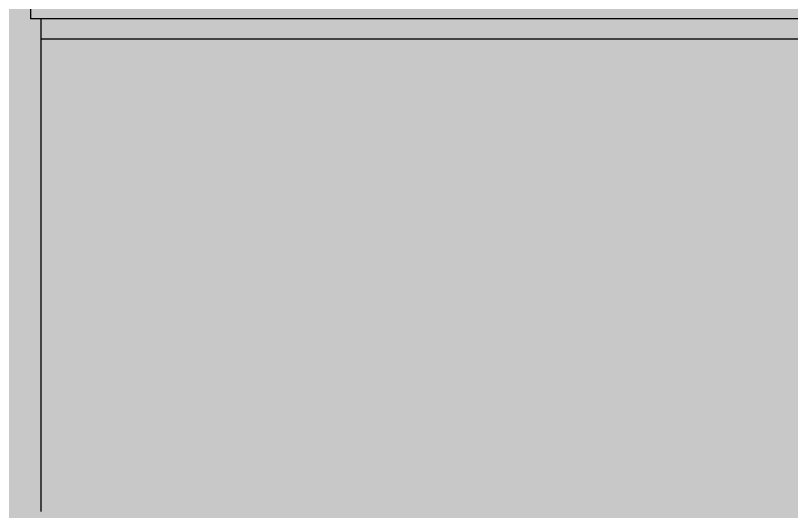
# Model space of a CAD drawing. Header units: millimetres. Extents: x -11841 to 102317, y -68819 to 40378.
# Drawn here: x 4112 to 5623, y -27146 to -26180 of the extents above; entities that cross this region are included whole.
import ezdxf

# ---------------------------------------------------------------- set-up
doc = ezdxf.new("R2010")
doc.units = ezdxf.units.MM
doc.layers.add('Lines', color=251, linetype='Continuous')

msp = doc.modelspace()

# ---------------------------------------------------------------- hatches: boundary and pattern name
at = {"true_color": 0xfefefe}
h = msp.add_hatch(color=7, dxfattribs=at)
h.dxf.hatch_style = 1
h.paths.add_polyline_path([(7368, -24611.5), (7293, -24611.5), (3559, -24611.5), (3559, -28876.5), (4246.3, -28876.5), (4246.3, -27286.5), (4161.3, -27286.5), (4161.3, -27186.5), (4141.3, -27186.5), (4141.3, -27146.5), (4161.3, -27146.5), (4161.3, -26186.5), (4141.3, -26186.5), (4141.3, -26146.5), (4246.3, -26146.5), (4246.3, -24826.5), (4161.3, -24826.5), (4161.3, -24726.5), (4141.3, -24726.5), (4141.3, -24686.5), (6623.6, -24686.5), (6623.6, -24726.5), (6603.6, -24726.5), (6603.6, -24826.5), (6518.6, -24826.5), (6518.6, -26146.5), (6623.6, -26146.5), (6623.6, -26186.5), (6603.6, -26186.5), (6603.6, -27146.5), (6623.6, -27146.5), (6623.6, -27186.5), (6603.6, -27186.5), (6603.6, -27286.5), (6518.6, -27286.5), (6518.6, -28876.5), (6958, -28876.5), (6958, -26828.5), (6938, -26828.5), (6938, -26628.5), (8928.2, -26628.5), (8928.2, -26364.2), (9038.1, -26364.2), (9038.1, -26113), (8928.2, -26113), (8928.2, -25861.7), (9038.1, -25861.7), (9038.1, -25610.5), (8928.2, -25610.5), (8928.2, -25359.3), (9038.1, -25359.3), (9038.1, -25108.1), (8928.2, -25108.1), (8928.2, -24856.8), (9038.1, -24856.8), (9038.1, -24611.5), (8088, -24611.5), (8088, -26016.5), (8253, -26016.5), (8253, -26106.5), (7203, -26106.5), (7203, -26016.5), (7368, -26016.5)])
at = {"true_color": 0x20262a}
h = msp.add_hatch(color=250, dxfattribs=at)
h.dxf.hatch_style = 1
h.paths.add_polyline_path([(6603.6, -24726.5), (4161.3, -24726.5), (4161.3, -24826.5), (6603.6, -24826.5)])
h.paths.add_polyline_path([(6623.6, -24686.5), (4141.3, -24686.5), (4141.3, -24726.5), (6623.6, -24726.5)])
h.paths.add_polyline_path([(6623.6, -26146.5), (4141.3, -26146.5), (4141.3, -26186.5), (6623.6, -26186.5)])
h.paths.add_polyline_path([(6603.6, -26186.5), (4161.3, -26186.5), (4161.3, -26226.5), (6603.6, -26226.5)])
h.paths.add_polyline_path([(6623.6, -27146.5), (4141.3, -27146.5), (4141.3, -27186.5), (6623.6, -27186.5)])
h.paths.add_polyline_path([(6603.6, -27186.5), (4161.3, -27186.5), (4161.3, -27286.5), (6603.6, -27286.5)])
h.paths.add_polyline_path([(6623.6, -28956.5), (4141.3, -28956.5), (4141.3, -28996.5), (6623.6, -28996.5)])
at = {"true_color": 0x95a2ad}
h = msp.add_hatch(color=253, dxfattribs=at)
h.dxf.hatch_style = 1
h.paths.add_polyline_path([(4141.3, -26146.5), (4141.3, -26186.5), (6623.6, -26186.5), (6623.6, -26146.5)])
h = msp.add_hatch(color=253, dxfattribs=at)
h.dxf.hatch_style = 1
h.paths.add_polyline_path([(6603.6, -26226.5), (6603.6, -26186.5), (4161.3, -26186.5), (4161.3, -26226.5)])
at = {"true_color": 0xfefefe}
h = msp.add_hatch(color=7, dxfattribs=at)
h.dxf.hatch_style = 1
h.paths.add_polyline_path([(6603.6, -27146.5), (6603.6, -26226.5), (4161.3, -26226.5), (4161.3, -27146.5)])

# ---------------------------------------------------------------- linework, layer by layer
at = {"layer": 'Lines'}
for p, q in [((4141.3, -26146.5), (4141.3, -26186.5)), ((6623.6, -26186.5), (4141.3, -26186.5)), ((4161.3, -26186.5), (4161.3, -27146.5)), ((6603.6, -26226.5), (4161.3, -26226.5))]:
    msp.add_line(p, q, dxfattribs=at)

doc.saveas('drawing.dxf')
